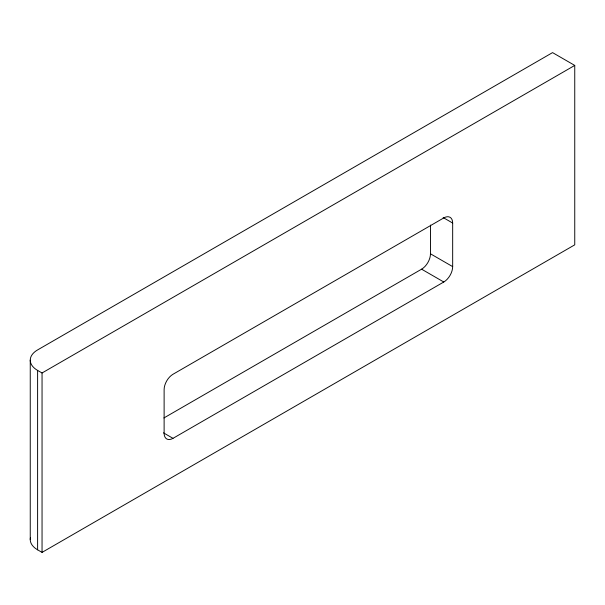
<?xml version="1.0" encoding="UTF-8"?>
<svg xmlns="http://www.w3.org/2000/svg" width="605" height="605" viewBox="0 0 605 605"><rect width="100%" height="100%" fill="white"/><g stroke="black" fill="none" stroke-linecap="round" stroke-linejoin="round"><path stroke-width="0.91" d="M574.75 65.423L552.554 52.612L37.608 349.917A25.115 14.497 0 0 0 37.608 370.419L42.047 372.982L574.75 65.423L574.75 244.836L42.047 552.388L37.608 549.824A25.115 14.497 0 0 1 30.462 537.679M163.894 417.964L421.594 269.18A12.554 7.252 -60 0 0 430.473 253.805L430.473 225.068M173 438.338L443.79 281.998A12.554 7.252 -60 0 0 452.669 266.616L452.669 223.048A12.554 7.252 -60 0 0 443.79 217.921L173 374.261A12.554 7.252 -60 0 0 164.121 389.643L164.121 433.21A12.554 7.252 -60 0 0 173 438.338L163.486 432.847M443.162 217.558L452.669 223.048M430.473 253.805L452.669 266.616M421.594 269.18L443.79 281.998M42.047 372.982L42.047 552.388M37.608 370.419L37.608 549.824M30.25 360.164L30.25 539.577"/></g></svg>
